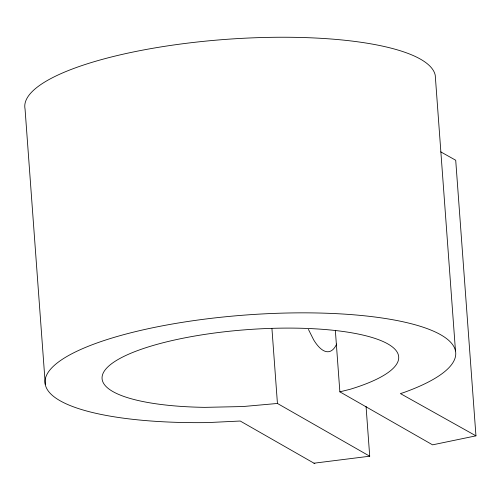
<?xml version="1.0" encoding="UTF-8"?>
<svg xmlns="http://www.w3.org/2000/svg" width="501" height="501" viewBox="0 0 501 501"><rect width="100%" height="100%" fill="white"/><g stroke="black" fill="none" stroke-linecap="round" stroke-linejoin="round"><path stroke-width="0.75" d="M335.344 330.328L339.86 391.838L349.905 389.352A148.697 38.233 -4.2 0 0 341.419 331.249A148.697 38.233 -4.2 0 0 119.251 358.829A148.697 38.233 -4.2 0 0 204.89 407.357L242.979 406.543L277.435 403.462L369.713 456.211L366.056 406.386M440.736 151.859L455.71 160.245L475.95 435.845L432.582 444.844L339.86 391.838M313.995 463.2L369.713 456.211M475.95 435.845L400.387 393.567L402.973 392.815A205.892 52.943 -4.2 0 0 359.255 315.286A205.892 52.943 -4.2 0 0 59.982 360.914A205.892 52.943 -4.2 0 0 207.639 422.593L240.23 421.028L314.86 463.694M308.416 329.389L313.67 339.872A57.189 19.714 80.2 0 0 336.641 344.018M455.478 350.925L435.244 75.325A205.892 52.943 -4.2 0 0 219.444 39.88A205.892 52.943 -4.2 0 0 25.05 108.974L45.29 384.58M271.949 328.719L277.435 403.462"/></g></svg>
